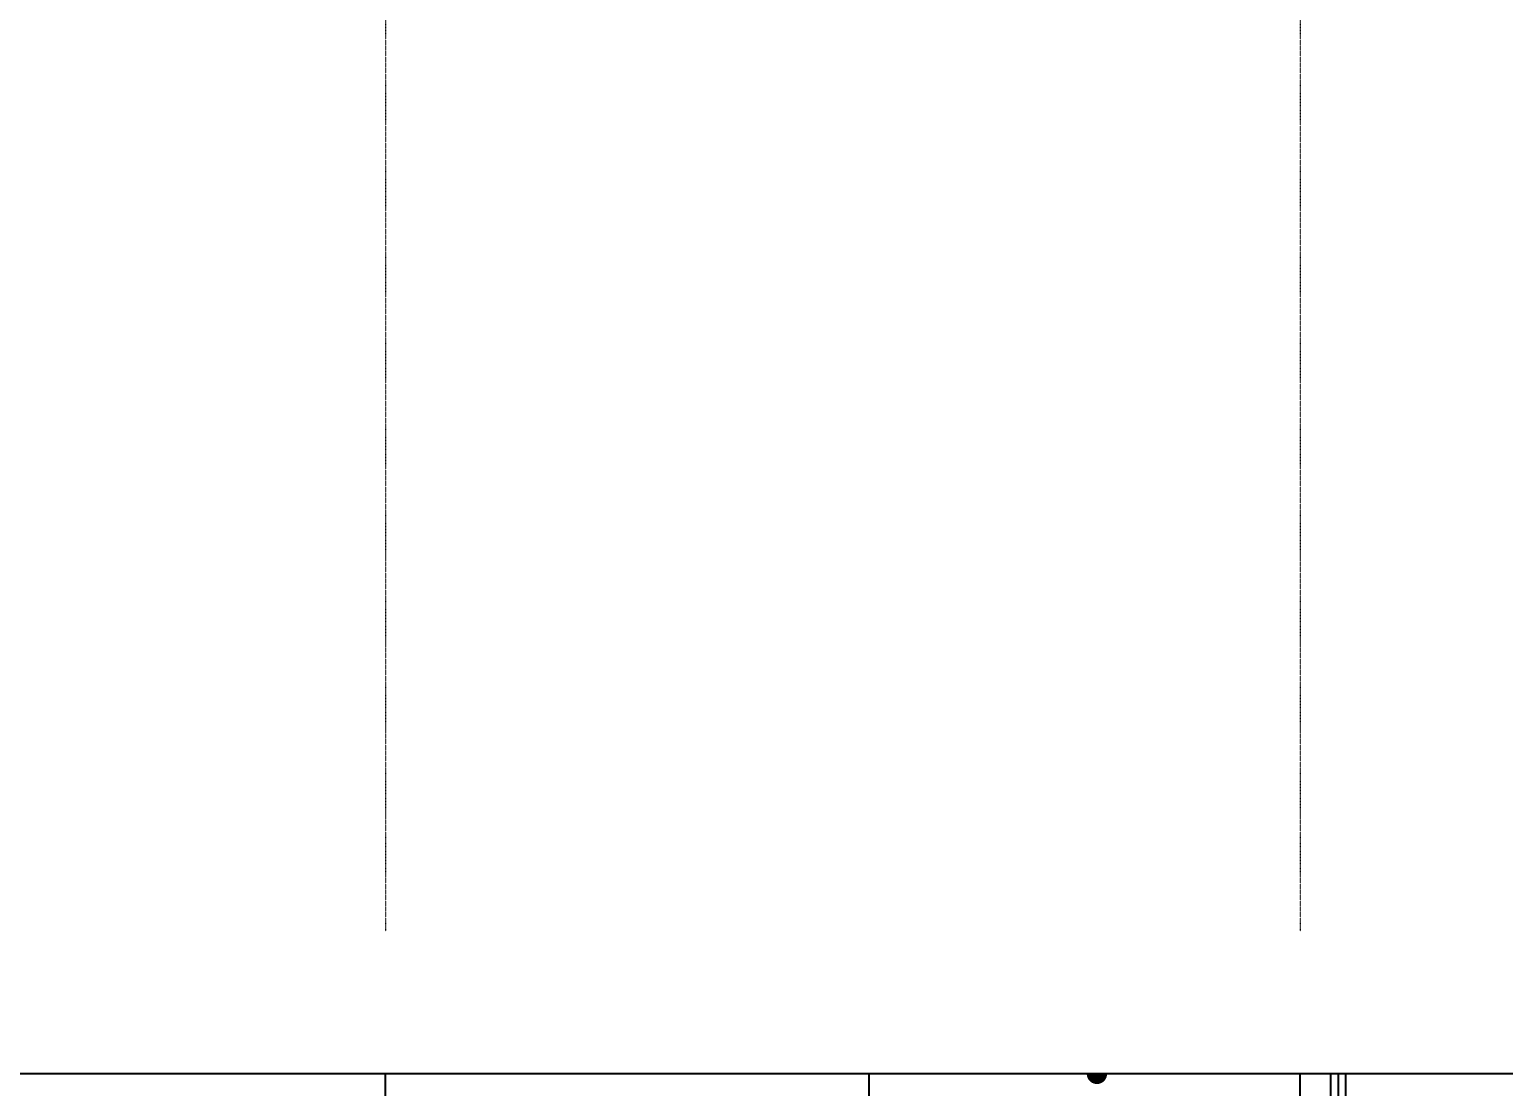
# Model space of a CAD drawing. Extents: x -76427 to 292734, y -42117 to 131250.
# Drawn here: x 5498 to 20000, y -30530 to -20127 of the extents above; entities that cross this region are included whole.
import ezdxf
from ezdxf.xclip import XClip

# ---------------------------------------------------------------- set-up
doc = ezdxf.new("R2010")
doc.units = 0
doc.header["$LTSCALE"] = 10
doc.header["$XCLIPFRAME"] = 2
for name, pattern in [('H12PL1$0$JJP_三點線', [0.9, 0.3, -0.15, 0, -0.15, 0, -0.15, 0, -0.15]), ('TPH12-SEC-@E$0$CENTERK3', [2.749, 2.5, -0.083, 0.083, -0.083]), ('TPH12-SEC-@E$0$CENTERK5', [6.916, 6.667, -0.083, 0.083, -0.083])]:
    doc.linetypes.add(name, pattern=pattern)
for name, color, linetype in [('H12PL1$0$S-GRID', 252, 'Continuous'), ('TPH12-SEC-@E$0$H-SIN', 252, 'TPH12-SEC-@E$0$CENTERK5'), ('TPH12-SEC-@E$0$SIAGE1', 252, 'Continuous'), ('TPH12-SEC-@E$0$SIN-M', 252, 'Continuous'), ('TPH12-SEC-@E$0$STEEL3', 252, 'Continuous')]:
    doc.layers.add(name, color=color, linetype=linetype)
doc.layers.add('TPH12-SEC-@E$0$K-SIN', color=252, linetype='TPH12-SEC-@E$0$CENTERK3', plot=False)
doc.styles.add('TPH12-SEC-@E$0$dim-txt', font='isocp.shx', dxfattribs={"width": 0.7, "bigfont": 'chineset.shx'})
doc.dimstyles.new('TPH12-SEC-@E$0$ARCH-dim-2000', dxfattribs={"dimscale": 2000, "dimtxt": 0.3, "dimasz": 0.1, "dimexe": 0.1, "dimexo": 0.1, "dimgap": 0.05, "dimtad": 1, "dimdec": 0, "dimrnd": 0.1, "dimdsep": 46, "dimlunit": 6, "dimtxsty": 'TPH12-SEC-@E$0$dim-txt', "dimblk": 'TPH12-SEC-@E$0$_Dot', "dimblk1": 'TPH12-SEC-@E$0$_Origin', "dimblk2": 'TPH12-SEC-@E$0$_Origin', "dimcen": 2, "dimclrd": 256, "dimclre": 256, "dimclrt": 256, "dimadec": 0, "dimazin": 0, "dimtfac": 1, "dimtdec": 1, "dimtix": 1, "dimtmove": 2, "dimatfit": 3, "dimldrblk": 'TPH12-SEC-@E$0$_Origin', "dimfxl": 1, "dimtvp": 1, "dimtolj": 1, "dimarcsym": 0})

# ---------------------------------------------------------------- blocks, each defined once
blk = doc.blocks.new('H12PL1')
at = {"layer": 'H12PL1$0$S-GRID', "linetype": 'H12PL1$0$JJP_三點線', "lineweight": 0}
for p, q in [((9000, 128250), (9000, -28000)), ((18000, 128250), (18000, -28000)), ((9000, -28000), (9000, -29000)), ((18000, -28000), (18000, -29000))]:
    blk.add_line(p, q, dxfattribs=at)
blk = doc.blocks.new('TPH12-SEC-@E$0$_Dot')
at = {"color": 0, "linetype": 'ByBlock', "lineweight": -2}
blk.add_line((-0.5, 0), (-1, 0), dxfattribs=at)
at = {"color": 0, "linetype": 'ByBlock', "const_width": 0.5}
blk.add_lwpolyline([(-0.25, 0, 1), (0.25, 0, 1)], format="xyb", close=True, dxfattribs=at)
blk = doc.blocks.new('*D218')
at = {"layer": 'DEFPOINTS', "color": 0, "transparency": 16777216}
for p in [(45200, 393950), (45200, 393950), (45200, 392150)]:
    blk.add_point(p, dxfattribs=at)
at = {"layer": 'TPH12-SEC-@E$0$SIN-M', "lineweight": -2, "transparency": 16777216}
blk.add_line((45200, 392350), (45200, 393750), dxfattribs=at)
at = {"layer": 'TPH12-SEC-@E$0$SIN-M', "lineweight": -2, "transparency": 16777216, "xscale": 200, "yscale": 200, "zscale": 200}
for p, rotation in [((45200, 393950), 90), ((45200, 392150), 270)]:
    blk.add_blockref('TPH12-SEC-@E$0$_Dot', p, dxfattribs=dict(at, rotation=rotation))
at = {"layer": 'TPH12-SEC-@E$0$SIN-M', "transparency": 16777216, "insert": (44560, 393734), "char_height": 600, "attachment_point": 5, "rotation": 90, "style": 'TPH12-SEC-@E$0$dim-txt'}
blk.add_mtext('\\A1;1,800', dxfattribs=at)
blk = doc.blocks.new('TPH12-SEC-@E$0$_Origin')
at = {"color": 0, "linetype": 'ByBlock', "lineweight": -2}
blk.add_line((0, 0), (-1, 0), dxfattribs=at)
blk.add_circle((0, 0), 0.5, dxfattribs=at)
blk = doc.blocks.new('TPH12-SEC-@E')
at = {"layer": 'TPH12-SEC-@E$0$H-SIN'}
for p, q in [((38200, 377500), (38200, 414000)), ((47200, 377500), (47200, 414000)), ((49200, 392150), (18729.6, 392150))]:
    blk.add_line(p, q, dxfattribs=at)
at = {"layer": 'TPH12-SEC-@E$0$K-SIN'}
for p, q in [((47575, 382900), (47575, 408310)), ((42960, 384000), (42960, 402090))]:
    blk.add_line(p, q, dxfattribs=at)
at = {"layer": 'TPH12-SEC-@E$0$SIAGE1'}
for p, q in [((47500, 392150), (47500, 393725)), ((47650, 385100), (47650, 393725)), ((47500, 391925), (47500, 392150))]:
    blk.add_line(p, q, dxfattribs=at)
at = {"layer": 'TPH12-SEC-@E$0$STEEL3'}
for p, q in [((37850, 396475), (37850, 392150)), ((38550, 396475), (38550, 392150))]:
    blk.add_line(p, q, dxfattribs=at)
at = {"layer": 'TPH12-SEC-@E$0$SIN-M'}
dim = blk.add_linear_dim(base=(45200, 393950), p1=(45200, 392150), p2=(45200, 393950), angle=90, dimstyle='TPH12-SEC-@E$0$ARCH-dim-2000', dxfattribs=at)
dim.commit()
dim.dimension.update_dxf_attribs({"geometry": '*D218', "text_midpoint": (44560, 393733.7), "dimtype": 128})

msp = doc.modelspace()

# ---------------------------------------------------------------- block references
msp.add_blockref('H12PL1', (0, 0))

# ---------------------------------------------------------------- next in the draw order: block references
ref = msp.add_blockref('TPH12-SEC-@E', (-29200, -422555))
XClip(ref).set_block_clipping_path([(33964.7926547826, 380750.0000000001), (50300, 392150)])

doc.saveas('drawing.dxf')
